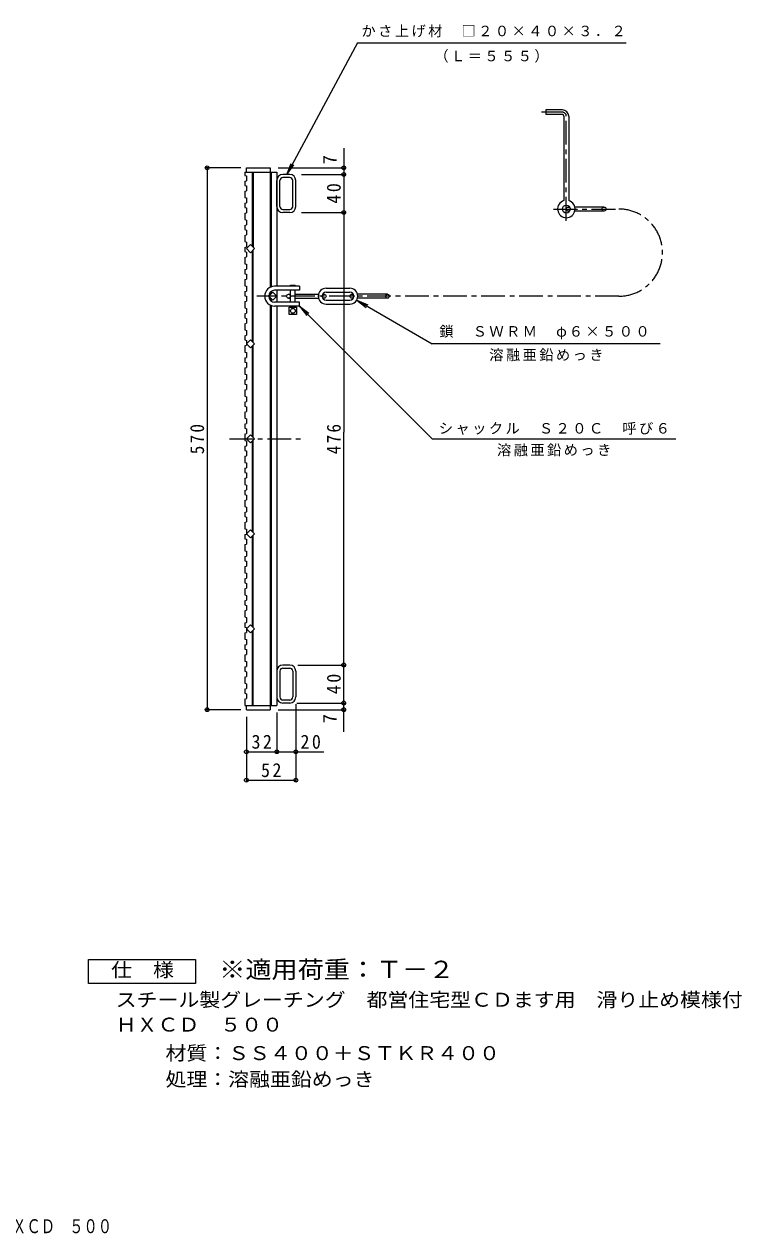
# Model space of a CAD drawing. Units: millimetres, scale not verified. Extents: x -679 to 831, y -677 to 626.
# Drawn here: x 76 to 831, y -677 to 597 of the extents above; entities that cross this region are included whole.
import ezdxf
from ezdxf.enums import TextEntityAlignment as Align

# ---------------------------------------------------------------- set-up
doc = ezdxf.new("R2010")
doc.units = ezdxf.units.MM
doc.header["$LTSCALE"] = 5
doc.header["$PDMODE"] = 32
doc.header["$PDSIZE"] = 4
doc.linetypes.add('CHAIN1', pattern=[8, 5, -1, 1, -1])
for name, color, linetype, lineweight in [('A-1_ピット', 2, 'Continuous', 9), ('A-2_蓋', 3, 'Continuous', 9), ('A-3_受枠', 4, 'Continuous', 9), ('A-4_寸法', 7, 'Continuous', 9), ('A-A', 3, 'Continuous', 9), ('F-5_F-5ﾚｲﾔ', 2, 'Continuous', 9)]:
    doc.layers.add(name, color=color, linetype=linetype, lineweight=lineweight)
doc.layers.add('A-E', color=7, linetype='Continuous')
doc.styles.add('ＭＳ ゴシック', font='')
doc.styles.get('ＭＳ ゴシック').set_extended_font_data('MS Gothic')

msp = doc.modelspace()

# ---------------------------------------------------------------- linework, layer by layer
at = {"layer": 'A-1_ピット'}
for p, q in [((355.627, 438.622), (348.427, 438.622)), ((355.627, 435.422), (348.427, 435.422)), ((342.027, 405.022), (342.027, 432.222)), ((345.227, 405.022), (345.227, 432.222)), ((358.827, 405.022), (358.827, 432.222)), ((362.027, 405.022), (362.027, 432.222)), ((348.427, 401.822), (355.627, 401.822)), ((355.627, 398.622), (348.427, 398.622)), ((342.027, -83.778), (342.027, -110.978)), ((345.227, -83.778), (345.227, -110.978)), ((355.627, -77.378), (348.427, -77.378)), ((348.427, -80.578), (355.627, -80.578)), ((358.827, -83.778), (358.827, -110.978)), ((362.027, -83.778), (362.027, -110.978)), ((355.627, -114.178), (348.427, -114.178)), ((355.627, -117.378), (348.427, -117.378))]:
    msp.add_line(p, q, dxfattribs=at)
for centre, radius, start, end in [((348.427, 432.222), 6.4, 90, 180), ((348.427, 432.222), 3.2, 90, 180), ((355.627, 432.222), 6.4, 0, 90), ((355.627, 432.222), 3.2, 0, 90), ((348.427, 405.022), 6.4, 180, 270), ((348.427, 405.022), 3.2, 180, 270), ((355.627, 405.022), 6.4, 270, 0), ((355.627, 405.022), 3.2, 270, 0), ((348.427, -83.778), 6.4, 90, 180), ((348.427, -83.778), 3.2, 90, 180), ((355.627, -83.778), 6.4, 0, 90), ((355.627, -83.778), 3.2, 0, 90), ((348.427, -110.978), 6.4, 180, 270), ((348.427, -110.978), 3.2, 180, 270), ((355.627, -110.978), 3.2, 270, 0), ((355.627, -110.978), 6.4, 270, 0)]:
    msp.add_arc(centre, radius, start, end, dxfattribs=at)
at = {"layer": 'A-2_蓋'}
for p, q in [((308.527, 441.122), (342.027, 441.122)), ((310.027, 445.622), (335.027, 445.622)), ((310.027, 441.122), (310.027, 445.622)), ((316.027, 441.122), (316.027, 363.107)), ((317.027, 441.122), (317.027, 362.107)), ((335.027, 445.622), (335.027, 319.885)), ((336.027, 441.122), (336.027, 320.334)), ((342.027, 441.122), (342.027, 321.038)), ((316.027, 358.136), (316.027, 263.107)), ((317.027, 262.107), (317.027, 359.136)), ((335.027, 314.666), (335.027, 312.107)), ((335.027, 309.136), (335.027, 306.577)), ((336.027, 315.611), (336.027, 313.107)), ((336.027, 308.136), (336.027, 305.633)), ((342.027, 316.872), (342.027, 304.371)), ((335.027, 301.359), (335.027, -124.378)), ((336.027, 300.909), (336.027, -119.878)), ((342.027, 300.205), (342.027, -119.878)), ((316.027, 258.136), (316.027, 163.107)), ((317.027, 162.107), (317.027, 259.136)), ((316.027, 158.136), (316.027, 63.107)), ((317.027, 62.107), (317.027, 159.136)), ((316.027, 58.136), (316.027, -36.893)), ((317.027, -37.893), (317.027, 59.136)), ((316.027, -41.864), (316.027, -119.878)), ((317.027, -119.878), (317.027, -40.864)), ((308.527, -119.878), (342.027, -119.878)), ((310.027, -124.378), (310.027, -119.878)), ((310.027, -124.378), (335.027, -124.378))]:
    msp.add_line(p, q, dxfattribs=at)
at = {"layer": 'A-2_蓋', "linetype": 'CHAIN1'}
msp.add_line((292.16, 160.622), (367.417, 160.622), dxfattribs=at)
at = {"layer": 'A-2_蓋'}
for points in [[(318.512, 360.622), (314.27, 356.379), (310.027, 360.622), (314.27, 364.864)], [(342.027, 310.622), (337.784, 306.379), (333.542, 310.622), (337.784, 314.864)], [(318.512, 260.622), (314.27, 256.379), (310.027, 260.622), (314.27, 264.864)], [(318.512, 160.622), (314.27, 156.379), (310.027, 160.622), (314.27, 164.864)], [(318.512, 60.622), (314.27, 56.379), (310.027, 60.622), (314.27, 64.864)], [(318.512, -39.378), (314.27, -43.621), (310.027, -39.378), (314.27, -35.136)]]:
    msp.add_lwpolyline(points, close=True, dxfattribs=at)
at = {"layer": 'A-3_受枠', "linetype": 'CHAIN1'}
for p, q in [((642.578, 504.125), (620.781, 504.125)), ((646.745, 390.04), (646.745, 499.959)), ((633.396, 402.289), (702.119, 402.289)), ((702.119, 310.622), (320.983, 310.622))]:
    msp.add_line(p, q, dxfattribs=at)
at = {"layer": 'A-3_受枠'}
for p, q in [((642.578, 501.626), (625.186, 501.626)), ((644.245, 499.959), (644.245, 411.108)), ((649.245, 499.959), (649.245, 411.108)), ((650.353, 404.372), (648.828, 404.372)), ((650.353, 400.205), (648.828, 400.205)), ((686.328, 404.372), (655.672, 404.372)), ((686.328, 400.205), (655.672, 400.205)), ((365.881, 321.038), (339.792, 321.038)), ((356.458, 322.276), (361.458, 322.276)), ((356.458, 321.038), (356.458, 322.276)), ((361.458, 321.038), (361.458, 322.276)), ((393.959, 318.955), (418.958, 318.955)), ((354.375, 312.705), (356.458, 312.705)), ((354.375, 308.538), (356.458, 308.538)), ((356.458, 304.371), (356.458, 316.872)), ((361.458, 304.371), (361.458, 316.872)), ((361.458, 312.705), (385.89, 312.705)), ((361.458, 308.538), (385.89, 308.538)), ((390.35, 312.705), (391.875, 312.705)), ((390.35, 308.538), (391.875, 308.538)), ((393.959, 314.788), (418.958, 314.788)), ((393.959, 306.455), (418.958, 306.455)), ((422.567, 312.705), (421.042, 312.705)), ((422.567, 308.538), (421.042, 308.538)), ((458.542, 312.705), (427.027, 312.705)), ((458.542, 308.538), (427.027, 308.538)), ((365.881, 300.205), (339.792, 300.205)), ((355.208, 298.968), (362.708, 298.968)), ((356.458, 300.205), (356.458, 298.968)), ((361.458, 300.205), (361.458, 298.968)), ((362.708, 298.968), (362.708, 291.468)), ((393.959, 302.288), (418.958, 302.288))]:
    msp.add_line(p, q, dxfattribs=at)
for points in [[(642.578, 506.625), (625.186, 506.625), (625.186, 501.626)], [(365.881, 321.038), (365.881, 316.872), (339.792, 316.872)], [(365.881, 300.205), (365.881, 304.371), (339.792, 304.371)], [(362.708, 291.468), (355.208, 291.468), (355.208, 298.968)]]:
    msp.add_lwpolyline(points, dxfattribs=at)
for centre, radius in [((646.745, 402.289), 4.167), ((648.828, 402.289), 2.083), ((686.328, 402.289), 2.083), ((354.375, 310.622), 2.083), ((391.875, 310.622), 2.083), ((421.042, 310.622), 2.083), ((458.542, 310.622), 2.083), ((358.958, 295.218), 2.5)]:
    msp.add_circle(centre, radius, dxfattribs=at)
for centre, radius, start, end in [((642.578, 499.959), 6.667, 0, 90), ((642.578, 499.959), 1.667, 0, 90), ((646.745, 402.289), 9.167, 105.82674, 74.17325), ((339.792, 310.622), 10.417, 90, 270), ((393.959, 310.622), 8.333, 90, 270), ((418.958, 310.622), 8.333, 270, 90), ((339.792, 310.622), 6.25, 90, 270), ((393.959, 310.622), 4.167, 90, 270), ((418.958, 310.622), 4.167, 270, 90)]:
    msp.add_arc(centre, radius, start, end, dxfattribs=at)
at = {"layer": 'A-3_受枠', "linetype": 'CHAIN1'}
for centre, radius, start in [((642.578, 499.959), 4.167, 0), ((702.119, 356.455), 45.833, 270)]:
    msp.add_arc(centre, radius, start, 90, dxfattribs=at)
at = {"layer": 'A-4_寸法'}
for p, q in [((426.834, 577.191), (352.579, 438.622)), ((426.834, 577.191), (709.819, 577.191)), ((412.502, 466.202), (412.502, 398.622)), ((352.579, 438.622), (356.995, 450.316)), ((352.579, 438.622), (359.871, 448.775)), ((304.109, 445.622), (267.216, 445.622)), ((268.716, 445.622), (268.716, -124.378)), ((343.527, 445.622), (414.002, 445.622)), ((368.127, 438.622), (414.002, 438.622)), ((368.127, 398.622), (414.002, 398.622)), ((412.502, 398.622), (412.502, 167.622)), ((426.175, 306.455), (437.724, 301.671)), ((426.175, 306.455), (436.092, 298.846)), ((426.175, 306.455), (505.561, 260.622)), ((365.881, 300.205), (375.798, 292.596)), ((365.881, 300.205), (373.491, 290.288)), ((365.881, 300.205), (505.561, 160.526)), ((745.62, 260.622), (505.561, 260.622)), ((412.502, -147.708), (412.502, 167.622)), ((505.561, 160.526), (762.022, 160.526)), ((364.215, -77.378), (414.002, -77.378)), ((304.109, -124.378), (267.216, -124.378)), ((343.527, -124.378), (414.002, -124.378)), ((362.027, -118.478), (362.027, -199.931)), ((363.127, -117.378), (414.002, -117.378)), ((310.027, -131.878), (310.027, -199.931)), ((342.027, -127.378), (342.027, -170.076)), ((310.027, -168.576), (342.027, -168.576)), ((342.027, -168.576), (391.443, -168.576)), ((310.027, -198.431), (362.027, -198.431))]:
    msp.add_line(p, q, dxfattribs=at)
for p in [(268.716, 445.622), (412.502, 445.622), (412.502, 438.622), (412.502, 398.622), (412.502, -77.378), (268.716, -124.378), (412.502, -117.378), (412.502, -124.378), (310.027, -168.576), (342.027, -168.576), (362.027, -168.576), (310.027, -198.431), (362.027, -198.431)]:
    msp.add_point(p, dxfattribs=at)
at = {"layer": 'A-A'}
for p, q in [((308.527, 441.122), (308.527, 437.697)), ((308.527, 437.697), (310.027, 437.186)), ((310.027, 437.186), (310.027, 432.073)), ((308.527, 431.561), (310.027, 432.073)), ((308.527, 421.018), (310.027, 421.53)), ((310.027, 426.643), (310.027, 421.53)), ((308.527, 408.335), (310.027, 408.846)), ((310.027, 413.96), (310.027, 408.846)), ((308.527, 397.792), (310.027, 398.303)), ((310.027, 403.416), (310.027, 398.303)), ((308.527, 385.109), (310.027, 385.62)), ((310.027, 390.733), (310.027, 385.62)), ((308.527, 374.566), (310.027, 375.077)), ((310.027, 380.19), (310.027, 375.077)), ((308.527, 361.882), (310.027, 362.394)), ((310.027, 367.507), (310.027, 362.394)), ((310.027, 356.964), (310.027, 351.851)), ((308.527, 351.339), (310.027, 351.851)), ((310.027, 344.281), (310.027, 339.167)), ((308.527, 338.656), (310.027, 339.167)), ((310.027, 333.738), (310.027, 328.624)), ((308.527, 328.113), (310.027, 328.624)), ((310.027, 321.054), (310.027, 315.941)), ((308.527, 315.43), (310.027, 315.941)), ((310.027, 310.511), (310.027, 305.398)), ((308.527, 304.887), (310.027, 305.398)), ((310.027, 297.828), (310.027, 292.715)), ((308.527, 292.203), (310.027, 292.715)), ((308.527, 281.66), (310.027, 282.172)), ((310.027, 287.285), (310.027, 282.172)), ((308.527, 268.977), (310.027, 269.488)), ((310.027, 274.602), (310.027, 269.488)), ((308.527, 258.434), (310.027, 258.945)), ((310.027, 264.058), (310.027, 258.945)), ((308.527, 245.751), (310.027, 246.262)), ((310.027, 251.375), (310.027, 246.262)), ((308.527, 235.207), (310.027, 235.719)), ((310.027, 240.832), (310.027, 235.719)), ((308.527, 222.524), (310.027, 223.036)), ((310.027, 228.149), (310.027, 223.036)), ((310.027, 217.606), (310.027, 212.493)), ((308.527, 211.981), (310.027, 212.493)), ((310.027, 204.922), (310.027, 199.809)), ((308.527, 199.298), (310.027, 199.809)), ((310.027, 194.379), (310.027, 189.266)), ((308.527, 188.755), (310.027, 189.266)), ((310.027, 181.696), (310.027, 176.583)), ((308.527, 176.072), (310.027, 176.583)), ((308.527, 165.528), (310.027, 166.04)), ((310.027, 171.153), (310.027, 166.04)), ((308.527, 152.845), (310.027, 153.356)), ((310.027, 158.47), (310.027, 153.356)), ((308.527, 142.302), (310.027, 142.813)), ((310.027, 147.927), (310.027, 142.813)), ((308.527, 129.619), (310.027, 130.13)), ((310.027, 135.243), (310.027, 130.13)), ((308.527, 119.076), (310.027, 119.587)), ((310.027, 124.7), (310.027, 119.587)), ((308.527, 106.392), (310.027, 106.904)), ((310.027, 112.017), (310.027, 106.904)), ((308.527, 95.849), (310.027, 96.361)), ((310.027, 101.474), (310.027, 96.361)), ((308.527, 83.166), (310.027, 83.677)), ((310.027, 88.791), (310.027, 83.677)), ((310.027, 78.247), (310.027, 73.134)), ((308.527, 72.623), (310.027, 73.134)), ((310.027, 65.564), (310.027, 60.451)), ((308.527, 59.94), (310.027, 60.451)), ((310.027, 55.021), (310.027, 49.908)), ((308.527, 49.397), (310.027, 49.908)), ((308.527, 49.397), (308.527, 42.849)), ((308.527, 42.849), (310.027, 42.338)), ((310.027, 42.338), (310.027, 37.225)), ((308.527, 36.713), (310.027, 37.225)), ((308.527, 26.17), (310.027, 26.682)), ((310.027, 31.795), (310.027, 26.682)), ((308.527, 13.487), (310.027, 13.998)), ((310.027, 19.112), (310.027, 13.998)), ((308.527, 2.944), (310.027, 3.455)), ((310.027, 8.568), (310.027, 3.455)), ((308.527, -9.739), (310.027, -9.228)), ((310.027, -4.115), (310.027, -9.228)), ((308.527, -20.282), (310.027, -19.771)), ((310.027, -14.658), (310.027, -19.771)), ((308.527, -32.966), (310.027, -32.454)), ((310.027, -27.341), (310.027, -32.454)), ((310.027, -37.884), (310.027, -42.997)), ((308.527, -43.509), (310.027, -42.997)), ((308.527, -43.509), (308.527, -50.056)), ((308.527, -50.056), (310.027, -50.567)), ((310.027, -50.567), (310.027, -55.681)), ((308.527, -56.192), (310.027, -55.681)), ((310.027, -61.11), (310.027, -66.224)), ((308.527, -66.735), (310.027, -66.224)), ((310.027, -73.794), (310.027, -78.907)), ((308.527, -79.418), (310.027, -78.907)), ((310.027, -84.337), (310.027, -89.45)), ((308.527, -89.961), (310.027, -89.45)), ((310.027, -97.02), (310.027, -102.133)), ((308.527, -102.644), (310.027, -102.133)), ((308.527, -113.188), (310.027, -112.676)), ((308.527, -113.188), (308.527, -119.735)), ((310.027, -107.563), (310.027, -112.676))]:
    msp.add_line(p, q, dxfattribs=at)
for points in [[(308.527, 431.561), (308.527, 427.154), (310.027, 426.643)], [(308.527, 421.018), (308.527, 414.471), (310.027, 413.96)], [(308.527, 408.335), (308.527, 403.928), (310.027, 403.416)], [(308.527, 397.792), (308.527, 391.245), (310.027, 390.733)], [(308.527, 385.109), (308.527, 380.701), (310.027, 380.19)], [(308.527, 374.566), (308.527, 368.018), (310.027, 367.507)], [(308.527, 361.882), (308.527, 357.475), (310.027, 356.964)], [(308.527, 351.339), (308.527, 344.792), (310.027, 344.281)], [(308.527, 338.656), (308.527, 334.249), (310.027, 333.738)], [(308.527, 328.113), (308.527, 321.566), (310.027, 321.054)], [(308.527, 315.43), (308.527, 311.022), (310.027, 310.511)], [(308.527, 304.887), (308.527, 298.339), (310.027, 297.828)], [(308.527, 292.203), (308.527, 287.796), (310.027, 287.285)], [(308.527, 281.66), (308.527, 275.113), (310.027, 274.602)], [(308.527, 268.977), (308.527, 264.57), (310.027, 264.058)], [(308.527, 258.434), (308.527, 251.886), (310.027, 251.375)], [(308.527, 245.751), (308.527, 241.343), (310.027, 240.832)], [(308.527, 235.207), (308.527, 228.66), (310.027, 228.149)], [(308.527, 222.524), (308.527, 218.117), (310.027, 217.606)], [(308.527, 211.981), (308.527, 205.434), (310.027, 204.922)], [(308.527, 199.298), (308.527, 194.891), (310.027, 194.379)], [(308.527, 188.755), (308.527, 182.207), (310.027, 181.696)], [(308.527, 176.072), (308.527, 171.664), (310.027, 171.153)], [(308.527, 165.528), (308.527, 158.981), (310.027, 158.47)], [(308.527, 152.845), (308.527, 148.438), (310.027, 147.927)], [(308.527, 142.302), (308.527, 135.755), (310.027, 135.243)], [(308.527, 129.619), (308.527, 125.211), (310.027, 124.7)], [(308.527, 119.076), (308.527, 112.528), (310.027, 112.017)], [(308.527, 106.392), (308.527, 101.985), (310.027, 101.474)], [(308.527, 95.849), (308.527, 89.302), (310.027, 88.791)], [(308.527, 83.166), (308.527, 78.759), (310.027, 78.247)], [(308.527, 72.623), (308.527, 66.075), (310.027, 65.564)], [(308.527, 59.94), (308.527, 55.532), (310.027, 55.021)], [(308.527, 36.713), (308.527, 32.306), (310.027, 31.795)], [(308.527, 26.17), (308.527, 19.623), (310.027, 19.112)], [(308.527, 13.487), (308.527, 9.08), (310.027, 8.568)], [(308.527, 2.944), (308.527, -3.603), (310.027, -4.115)], [(308.527, -9.739), (308.527, -14.147), (310.027, -14.658)], [(308.527, -20.282), (308.527, -26.83), (310.027, -27.341)], [(308.527, -32.966), (308.527, -37.373), (310.027, -37.884)], [(308.527, -56.192), (308.527, -60.599), (310.027, -61.11)], [(308.527, -66.735), (308.527, -73.282), (310.027, -73.794)], [(308.527, -79.418), (308.527, -83.826), (310.027, -84.337)], [(308.527, -89.961), (308.527, -96.509), (310.027, -97.02)], [(308.527, -102.644), (308.527, -107.052), (310.027, -107.563)]]:
    msp.add_lwpolyline(points, dxfattribs=at)
at = {"layer": 'F-5_F-5ﾚｲﾔ'}
msp.add_lwpolyline([(143.996, -412.215), (143.996, -387.215), (256.496, -387.215), (256.496, -412.215)], close=True, dxfattribs=at)

# ---------------------------------------------------------------- texts
at = {"layer": 'A-4_寸法', "color": 2, "style": 'ＭＳ ゴシック'}
for p in [(409.502, 449.188), (409.502, -138.755)]:
    msp.add_text('7', height=14.66, rotation=90, dxfattribs=at).set_placement(p, align=Align.BOTTOM_LEFT)
at = {"layer": 'A-4_寸法', "char_height": 11, "attachment_point": 7, "style": 'ＭＳ ゴシック'}
for s, insert in [('\\T1.17;かさ上げ材\u3000□２０×４０×３．２', (431.101, 582.927)), ('\\T1.17;（Ｌ＝５５５）', (507.834, 556.339)), ('\\T1.17;鎖\u3000ＳＷＲＭ\u3000φ６×５００', (513.09, 265.13)), ('\\T1.17;溶融亜鉛めっき', (565.59, 242.166)), ('\\T1.17;シャックル\u3000Ｓ２０Ｃ\u3000呼び６', (512.541, 164.792))]:
    msp.add_mtext(s, dxfattribs=dict(at, insert=insert))
at = {"layer": 'A-4_寸法', "color": 2, "char_height": 14.66, "attachment_point": 7, "rotation": 90, "style": 'ＭＳ ゴシック'}
for s, insert in [('\\T1.27;\\W0.95;40', (409.502, 407.997)), ('\\T1.27;\\W0.9;570', (265.716, 144.372)), ('\\T1.27;\\W0.9;476', (409.502, 144.372)), ('\\T1.27;\\W0.95;40', (409.502, -108.003))]:
    msp.add_mtext(s, dxfattribs=dict(at, insert=insert))
at = {"layer": 'A-4_寸法', "color": 2, "char_height": 14.66, "attachment_point": 7, "style": 'ＭＳ ゴシック'}
for s, insert in [('\\T1.27;\\W0.95;32', (315.402, -165.576)), ('\\T1.27;\\W0.95;20', (366.926, -165.576)), ('\\T1.27;\\W0.95;52', (325.402, -195.431))]:
    msp.add_mtext(s, dxfattribs=dict(at, insert=insert))
at = {"layer": 'A-E', "insert": (573.791, 142.157), "char_height": 11, "attachment_point": 7, "style": 'ＭＳ ゴシック'}
msp.add_mtext('\\T1.17;溶融亜鉛めっき', dxfattribs=at)
at = {"layer": 'F-5_F-5ﾚｲﾔ', "style": 'ＭＳ ゴシック'}
for s, width, p in [('仕\u3000様', 1.1, (167.746, -409.715)), ('スチール製グレーチング\u3000都営住宅型ＣＤます用\u3000滑り止め模様付', 1.1, (172.54, -441.175)), ('ＨＸＣＤ\u3000５００', 1.1, (172.54, -467.332)), ('材質：ＳＳ４００＋ＳＴＫＲ４００', 1.1, (224.897, -497.308)), ('処理：溶融亜鉛めっき', 1.1, (224.896, -524.808)), ('スチール製グレーチング\u3000都営住宅型ＣＤます用\u3000滑り止め模様付\u3000\u3000ＨＸＣＤ\u3000５００', 0.75, (-431.25, -679.373))]:
    msp.add_text(s, height=14.66, dxfattribs=dict(at, width=width)).set_placement(p, align=Align.BOTTOM_LEFT)
at = {"layer": 'F-5_F-5ﾚｲﾔ', "color": 3, "style": 'ＭＳ ゴシック', "width": 1.1}
msp.add_text('※適用荷重：Ｔ－２', height=18.33, dxfattribs=at).set_placement((281.496, -412.215), align=Align.BOTTOM_LEFT)

doc.saveas('drawing.dxf')
